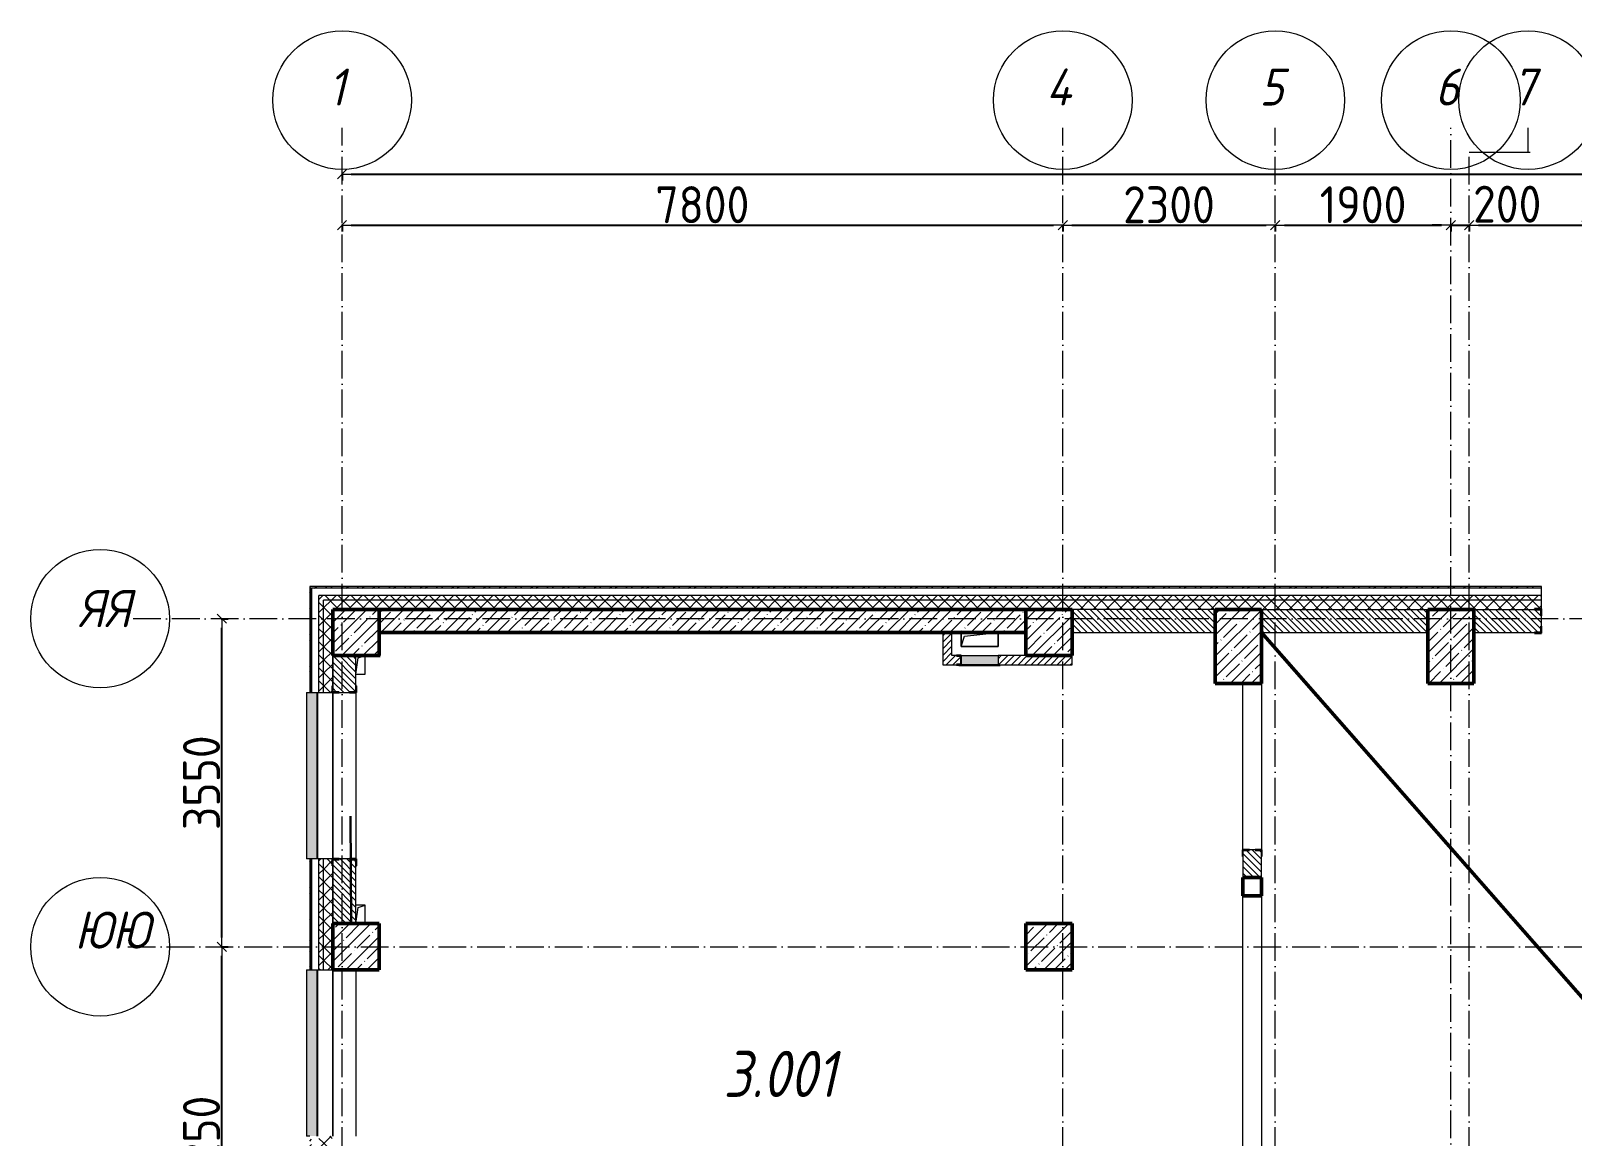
# Model space of a CAD drawing. Header units: millimetres. Extents: x -213536 to 1564669, y -45299 to 942238.
# Drawn here: x 544003 to 560685, y 366262 to 378224 of the extents above; entities that cross this region are included whole.
import ezdxf

# ---------------------------------------------------------------- set-up
doc = ezdxf.new("R2010")
doc.units = ezdxf.units.MM
doc.linetypes.add('50_200_ШТРИХ_1Т_ш5_п1_п1_', pattern=[700, 500, -100, 0, -100])
for name, color, linetype, lineweight in [('5) Швы', 2, 'Continuous', 30), ('A-____-____-DIMS', 7, 'Continuous', 9), ('A-DETL-____-OTLN-1', 7, 'Continuous', 50), ('A-FLOR-____-OTLN', 7, 'Continuous', 9), ('A-GENM-____-MCUT', 7, 'Continuous', 25), ('A-GENM-____-OTLN', 7, 'Continuous', 9), ('A-GENM-____-OTLN-1', 7, 'Continuous', 25), ('A-GLAZ-____-OTLN', 7, 'Continuous', 9), ('A-WALL-____-MCUT', 7, 'Continuous', 13), ('A-WALL-____-MCUT-1', 7, 'Continuous', 9), ('A-WALL-____-MCUT-2', 7, 'Continuous', 50), ('A-WALL-____-OTLN', 7, 'Continuous', 9), ('A-WALL-____-PATT-1', 7, 'Continuous', 9), ('A-WALL-FNSH-MCUT-1', 7, 'Continuous', 9), ('I-WALL-____-OTLN', 7, 'Continuous', 9), ('S-COLS-____-MCUT', 7, 'Continuous', 50), ('S-COLS-____-OTLN', 7, 'Continuous', 9), ('S-GRID-____-IDEN', 7, 'Continuous', 9), ('S-GRID-____-OTLN', 7, 'Continuous', 9), ('S-GRID-____-OTLN-1', 7, '50_200_ШТРИХ_1Т_ш5_п1_п1_', 9), ('Марки помещений', 7, 'Continuous', 9)]:
    doc.layers.add(name, color=color, linetype=linetype, lineweight=lineweight)
doc.layers.add('A-GLAZ-____-OTLN-1', color=7, linetype='Continuous', lineweight=9, true_color=0xc0c0c0)
doc.styles.add('ISOCPEUR_I_2', font='isocpeui.ttf', dxfattribs={"width": 0.85, "height": 2.3})
doc.styles.add('ISOCPEUR_I_9', font='isocpeui.ttf', dxfattribs={"width": 0.9, "height": 250})
doc.styles.add('СПДС', font='isocpeur.ttf', dxfattribs={"width": 0.9})
doc.dimstyles.new('Размера А3', dxfattribs={"dimtxt": 200, "dimasz": 100, "dimexe": 70, "dimexo": 100, "dimgap": 20, "dimtad": 1, "dimdec": 0, "dimrnd": 10, "dimzin": 0, "dimdsep": 46, "dimtxsty": 'СПДС', "dimblk": 'ARROWHEAD_6', "dimcen": 1, "dimclrd": 256, "dimclre": 256, "dimclrt": 256, "dimazin": 0, "dimtfac": 1, "dimtdec": 0, "dimtmove": 2, "dimatfit": 3, "dimfxl": 1, "dimtolj": 1, "dimtzin": 0, "dimarcsym": 0})
pattern_1 = [(45, (549721.47, 286281.11), (-114.04925, 114.04925), []), (45, (549835.52, 286281.11), (-114.04925, 114.04925), [201.612, -40.322, 3.353, -36.97])]
pattern_2 = [(45, (549721.47, 286281.11), (-85.53659, 85.53659), []), (45, (549778.5, 286281.11), (-85.53659, 85.53659), [])]
pattern_3 = [(45, (549721.475, 286281.11), (-35.35534, 35.35534), [])]
pattern_4 = [(45, (549721.47, 286281.11), (-70.71068, 70.71068), []), (135, (549721.47, 286281.11), (-70.71068, -70.71068), [])]
pattern_5 = [(135, (549721.475, 286281.11), (-35.35534, -35.35534), [])]

# ---------------------------------------------------------------- blocks, each defined once
blk = doc.blocks.new('BSC_Колонна _Прямоугольная - 500х800-25984396-АР1_План отверстий 3 этажа в осях 1-64_Ю-ЯЯ')
at = {"layer": 'S-COLS-____-OTLN'}
h = blk.add_hatch(dxfattribs=at)
h.set_pattern_fill('FP_13', color=256, style=0, pattern_type=2)
h.set_pattern_definition([(45, (-9650, -85281.04), (-114.04925, 114.04925), []), (45, (-9535.95, -85281.04), (-114.04925, 114.04925), [201.613, -40.323, 3.353, -36.97])])
h.paths.add_polyline_path([(-250, -400), (250, -400), (250, 400), (-250, 400)], flags=0)
at = {"layer": 'S-COLS-____-MCUT'}
for p, q in [((250, 400), (-250, 400)), ((-250, 400), (-250, -400)), ((250, -400), (250, 400)), ((-250, -400), (250, -400))]:
    blk.add_line(p, q, dxfattribs=at)
blk = doc.blocks.new('BSC_Колонна _Прямоугольная - 500х500-V28-АР1_План отверстий 3 этажа в осях 1-64_Ю-ЯЯ')
at = {"layer": 'S-COLS-____-OTLN'}
h = blk.add_hatch(dxfattribs=at)
h.set_pattern_fill('FP_35', color=256, style=0, pattern_type=2)
h.set_pattern_definition([(45, (2200, -85431.04), (-114.04925, 114.04925), []), (45, (2314.05, -85431.04), (-114.04925, 114.04925), [201.613, -40.323, 3.353, -36.97])])
h.paths.add_polyline_path([(-250, -250), (250, -250), (250, 250), (-250, 250), (-250, 46)], flags=0)
at = {"layer": 'S-COLS-____-MCUT'}
for p, q in [((250, 250), (-250, 250)), ((-250, 250), (-250, -250)), ((250, -250), (250, 250)), ((-250, -250), (250, -250))]:
    blk.add_line(p, q, dxfattribs=at)
blk = doc.blocks.new('BSC_Колонна _Прямоугольная - 500х500-V53-АР1_План отверстий 3 этажа в осях 1-64_Ю-ЯЯ')
at = {"layer": 'S-COLS-____-OTLN'}
h = blk.add_hatch(dxfattribs=at)
h.set_pattern_fill('FP_61', color=256, style=0, pattern_type=2)
h.set_pattern_definition([(45, (2200, -82031.04), (-114.04925, 114.04925), []), (45, (2314.05, -82031.04), (-114.04925, 114.04925), [201.613, -40.323, 3.353, -36.97])])
h.paths.add_polyline_path([(-250, -250), (250, -250), (250, 250), (-250, 250)], flags=0)
at = {"layer": 'S-COLS-____-MCUT'}
for p, q in [((250, 250), (-250, 250)), ((-250, 250), (-250, -250)), ((250, -250), (250, 250)), ((-250, -250), (250, -250))]:
    blk.add_line(p, q, dxfattribs=at)
blk = doc.blocks.new('BSC_Колонна _Прямоугольная - 500х500-V57-АР1_План отверстий 3 этажа в осях 1-64_Ю-ЯЯ')
at = {"layer": 'S-COLS-____-OTLN'}
h = blk.add_hatch(dxfattribs=at)
h.set_pattern_fill('FP_65', color=256, style=0, pattern_type=2)
h.set_pattern_definition([(45, (-5300, -82031.04), (-114.04925, 114.04925), []), (45, (-5185.95, -82031.04), (-114.04925, 114.04925), [201.613, -40.323, 3.353, -36.97])])
h.paths.add_polyline_path([(-250, -250), (250, -250), (250, 250), (-250, 250)], flags=0)
at = {"layer": 'S-COLS-____-MCUT'}
for p, q in [((250, 250), (-250, 250)), ((-250, 250), (-250, -250)), ((250, -250), (250, 250)), ((-250, -250), (250, -250))]:
    blk.add_line(p, q, dxfattribs=at)
blk = doc.blocks.new('BSC_Колонна _Прямоугольная - 500х800-V91-АР1_План отверстий 3 этажа в осях 1-64_Ю-ЯЯ')
at = {"layer": 'S-COLS-____-OTLN'}
h = blk.add_hatch(dxfattribs=at)
h.set_pattern_fill('FP_96', color=256, style=0, pattern_type=2)
h.set_pattern_definition([(45, (-7350, -85281.04), (-114.04925, 114.04925), []), (45, (-7235.95, -85281.04), (-114.04925, 114.04925), [201.613, -40.323, 3.353, -36.97])])
h.paths.add_polyline_path([(-250, -400), (250, -400), (250, 400), (-250, 400)], flags=0)
at = {"layer": 'S-COLS-____-MCUT'}
for p, q in [((250, 400), (-250, 400)), ((-250, 400), (-250, -400)), ((250, -400), (250, 400)), ((-250, -400), (250, -400))]:
    blk.add_line(p, q, dxfattribs=at)
blk = doc.blocks.new('Фахверк_СКБ_Уголок - 250_2700-27497298-АР1_План отверстий 3 этажа в осях 1-64_Ю-ЯЯ')
at = {"layer": 'A-GENM-____-MCUT'}
for p, q in [((200, 181), (125, 181)), ((125, 181), (125, 106)), ((131, 106), (131, 175)), ((131, 175), (200, 175)), ((200, 175), (200, 181)), ((125, 106), (131, 106)), ((131, -6), (125, -6)), ((125, -6), (125, -81)), ((125, -81), (200, -81)), ((131, -75), (131, -6)), ((200, -75), (131, -75)), ((200, -81), (200, -75))]:
    blk.add_line(p, q, dxfattribs=at)
blk = doc.blocks.new('Фахверк_СКБ_Уголок - 250_3380-27498580-АР1_План отверстий 3 этажа в осях 1-64_Ю-ЯЯ')
at = {"layer": 'A-GENM-____-MCUT'}
for p, q in [((200, 181), (125, 181)), ((125, 181), (125, 106)), ((131, 106), (131, 175)), ((131, 175), (200, 175)), ((200, 175), (200, 181)), ((125, 106), (131, 106)), ((131, -6), (125, -6)), ((125, -6), (125, -81)), ((125, -81), (200, -81)), ((131, -75), (131, -6)), ((200, -75), (131, -75)), ((200, -81), (200, -75))]:
    blk.add_line(p, q, dxfattribs=at)
blk = doc.blocks.new('AR_Отверстие Ниша - Лючок-32405342-АР1_План отверстий 3 этажа в осях 1-64_Ю-ЯЯ')
at = {"layer": 'A-GLAZ-____-OTLN'}
blk.add_hatch(color=256, dxfattribs=at).paths.add_polyline_path([(-200, 50), (-200, -50), (200, -50), (200, 50)], flags=0)
for p, q in [((-200, 50), (200, 50)), ((-200, -50), (-200, 50)), ((200, -50), (-200, -50))]:
    blk.add_line(p, q, dxfattribs=at)
blk = doc.blocks.new('Л_Общий_Лючок - Лючок-29759355-АР1_План отверстий 3 этажа в осях 1-64_Ю-ЯЯ')
at = {"layer": 'A-GLAZ-____-OTLN-1'}
blk.add_hatch(color=256, dxfattribs=at).paths.add_polyline_path([(-3, -6), (424, -6), (424, 0), (-24, 0), (-24, -6)], flags=0)
at = {"layer": 'A-GLAZ-____-OTLN'}
for p, q in [((-24, 0), (-24, -6)), ((424, 0), (424, -6)), ((-24, -6), (424, -6))]:
    blk.add_line(p, q, dxfattribs=at)
blk = doc.blocks.new('154_Фахверк_СКБ_Швеллер - Тип_100_3960-28331862-АР1_План отверстий 3 этажа в осях 1-64_Ю-ЯЯ')
at = {"layer": 'A-GENM-____-MCUT'}
for p, q in [((175, 50), (125, 50)), ((125, 50), (125, -50)), ((128, 47), (175, 47)), ((128, -47), (128, 47)), ((175, 47), (175, 50)), ((125, -50), (175, -50)), ((175, -47), (128, -47)), ((175, -50), (175, -47))]:
    blk.add_line(p, q, dxfattribs=at)
blk = doc.blocks.new('AR_Отверстие прямоугольное _в плите_ - AR_Отверстие прямоугольное _в плите_-30459225-АР1_План отверстий 3 этажа в осях 1-64_Ю-ЯЯ')
at = {"layer": 'A-GENM-____-OTLN'}
for p, q in [((-200, 75), (-200, -75)), ((-200, -75), (-163, 37)), ((-163, 37), (200, 75)), ((200, -75), (200, 75)), ((-200, -75), (200, -75))]:
    blk.add_line(p, q, dxfattribs=at)
blk = doc.blocks.new('AR_Отверстие прямоугольное _в плите_ - AR_Отверстие прямоугольное _в плите_-V177-АР1_План отверстий 3 этажа в осях 1-64_Ю-ЯЯ')
at = {"layer": 'A-GENM-____-OTLN'}
for p, q in [((-50, -100), (-25, 75)), ((-25, 75), (50, 100)), ((50, -100), (50, 100)), ((-50, -100), (50, -100))]:
    blk.add_line(p, q, dxfattribs=at)
blk = doc.blocks.new('AR_Отверстие прямоугольное _в плите_ - AR_Отверстие прямоугольное _в плите_-V179-АР1_План отверстий 3 этажа в осях 1-64_Ю-ЯЯ')
at = {"layer": 'A-GENM-____-OTLN'}
for p, q in [((50, 100), (-50, 100)), ((-50, -100), (-25, 75)), ((-25, 75), (50, 100)), ((50, -100), (50, 100))]:
    blk.add_line(p, q, dxfattribs=at)
blk = doc.blocks.new('Отлив_СКБ - Отлив витража_120_НВФ-31885689-АР1_План отверстий 3 этажа в осях 1-64_Ю-ЯЯ')
at = {"layer": 'A-GLAZ-____-OTLN-1'}
for points in [[(1800, 2), (1800, 120), (0, 120), (0, 2), (737, 2)], [(1800, 0), (1800, 2), (0, 2), (0, 0), (737, 0)]]:
    blk.add_hatch(color=256, dxfattribs=at).paths.add_polyline_path(points, flags=0)
at = {"layer": 'A-GLAZ-____-OTLN'}
for p, q in [((0, 83), (0, 120)), ((1800, 120), (0, 120)), ((0, 2), (1800, 2)), ((1800, 120), (1800, 83)), ((1800, 0), (0, 0))]:
    blk.add_line(p, q, dxfattribs=at)
blk = doc.blocks.new('BSC_Колонна _Прямоугольная1 - 200х200 _металл_-35216022-АР1_План отверстий 3 этажа в осях 1-64_Ю-ЯЯ')
at = {"layer": 'S-COLS-____-MCUT'}
for p, q in [((100, 100), (-100, 100)), ((-100, 100), (-100, -100)), ((100, -100), (100, 100)), ((-100, -100), (100, -100))]:
    blk.add_line(p, q, dxfattribs=at)
blk = doc.blocks.new('Фахверк_СКБ_Уголок - 200_3960-28268576-АР1_План отверстий 3 этажа в осях 1-64_Ю-ЯЯ')
at = {"layer": 'A-GENM-____-MCUT'}
for p, q in [((200, 156), (125, 156)), ((125, 156), (125, 81)), ((125, 81), (131, 81)), ((131, 19), (125, 19)), ((125, 19), (125, -56)), ((131, 81), (131, 150)), ((131, 150), (200, 150)), ((131, -50), (131, 19)), ((200, 150), (200, 156)), ((125, -56), (200, -56)), ((200, -50), (131, -50)), ((200, -56), (200, -50))]:
    blk.add_line(p, q, dxfattribs=at)
blk = doc.blocks.new('Ось сетки - Круг_Ø6_00__ISO-2_5_0_9K_-25732049-АР1_План отверстий 3 этажа в осях 1-64_Ю-ЯЯ')
at = {"layer": 'S-GRID-____-IDEN'}
blk.add_circle((0, 0), 3, dxfattribs=at)
blk = doc.blocks.new('ARROWHEAD_6')
at = {"color": 0, "linetype": 'Continuous'}
for p, q in [((0, 0), (-1, 0)), ((-0.5, -0.5), (0.5, 0.5))]:
    blk.add_line(p, q, dxfattribs=at)
blk = doc.blocks.new('*D5336')
at = {"layer": 'A-____-____-DIMS', "lineweight": -2, "transparency": 16777216}
for p, q in [((547371, 376128), (547371, 376052)), ((547471, 376122), (555071, 376122)), ((555171, 376128), (555171, 376052))]:
    blk.add_line(p, q, dxfattribs=at)
at = {"layer": 'Defpoints', "color": 0, "lineweight": 50, "transparency": 16777216}
for p in [(547371, 376228), (555171, 376228), (555171, 376122)]:
    blk.add_point(p, dxfattribs=at)
at = {"layer": 'A-____-____-DIMS', "lineweight": -2, "transparency": 16777216, "xscale": 100, "yscale": 100, "zscale": 100, "rotation": 180}
blk.add_blockref('ARROWHEAD_6', (547371, 376122), dxfattribs=at)
at = {"layer": 'A-____-____-DIMS', "lineweight": -2, "transparency": 16777216, "xscale": 100, "yscale": 100, "zscale": 100}
blk.add_blockref('ARROWHEAD_6', (555171, 376122), dxfattribs=at)
at = {"layer": 'A-____-____-DIMS', "transparency": 16777216, "insert": (551271, 376342), "char_height": 400, "attachment_point": 5, "style": 'СПДС'}
blk.add_mtext('\\A1;7800', dxfattribs=at)
blk = doc.blocks.new('*D5337')
at = {"layer": 'A-____-____-DIMS', "lineweight": -2, "transparency": 16777216}
for p, q in [((555171, 376128), (555171, 376052)), ((555271, 376122), (557371, 376122)), ((557471, 376128), (557471, 376052))]:
    blk.add_line(p, q, dxfattribs=at)
at = {"layer": 'Defpoints', "color": 0, "lineweight": 50, "transparency": 16777216}
for p in [(555171, 376228), (557471, 376228), (557471, 376122)]:
    blk.add_point(p, dxfattribs=at)
at = {"layer": 'A-____-____-DIMS', "lineweight": -2, "transparency": 16777216, "xscale": 100, "yscale": 100, "zscale": 100, "rotation": 180}
blk.add_blockref('ARROWHEAD_6', (555171, 376122), dxfattribs=at)
at = {"layer": 'A-____-____-DIMS', "lineweight": -2, "transparency": 16777216, "xscale": 100, "yscale": 100, "zscale": 100}
blk.add_blockref('ARROWHEAD_6', (557471, 376122), dxfattribs=at)
at = {"layer": 'A-____-____-DIMS', "transparency": 16777216, "insert": (556321, 376342), "char_height": 400, "attachment_point": 5, "style": 'СПДС'}
blk.add_mtext('\\A1;2300', dxfattribs=at)
blk = doc.blocks.new('*D5338')
at = {"layer": 'A-____-____-DIMS', "lineweight": -2, "transparency": 16777216}
for p, q in [((557471, 376128), (557471, 376052)), ((557571, 376122), (559271, 376122)), ((559371, 376128), (559371, 376052))]:
    blk.add_line(p, q, dxfattribs=at)
at = {"layer": 'Defpoints', "color": 0, "lineweight": 50, "transparency": 16777216}
for p in [(557471, 376228), (559371, 376228), (559371, 376122)]:
    blk.add_point(p, dxfattribs=at)
at = {"layer": 'A-____-____-DIMS', "lineweight": -2, "transparency": 16777216, "xscale": 100, "yscale": 100, "zscale": 100, "rotation": 180}
blk.add_blockref('ARROWHEAD_6', (557471, 376122), dxfattribs=at)
at = {"layer": 'A-____-____-DIMS', "lineweight": -2, "transparency": 16777216, "xscale": 100, "yscale": 100, "zscale": 100}
blk.add_blockref('ARROWHEAD_6', (559371, 376122), dxfattribs=at)
at = {"layer": 'A-____-____-DIMS', "transparency": 16777216, "insert": (558421, 376342), "char_height": 400, "attachment_point": 5, "style": 'СПДС'}
blk.add_mtext('\\A1;1900', dxfattribs=at)
blk = doc.blocks.new('*D5339')
at = {"layer": 'A-____-____-DIMS', "lineweight": -2, "transparency": 16777216}
for p, q in [((559271, 376122), (559171, 376122)), ((559371, 376128), (559371, 376052)), ((559371, 376122), (559571, 376122)), ((559571, 376128), (559571, 376052)), ((559671, 376122), (559771, 376122))]:
    blk.add_line(p, q, dxfattribs=at)
at = {"layer": 'Defpoints', "color": 0, "lineweight": 50, "transparency": 16777216}
for p in [(559371, 376228), (559571, 376228), (559571, 376122)]:
    blk.add_point(p, dxfattribs=at)
at = {"layer": 'A-____-____-DIMS', "lineweight": -2, "transparency": 16777216, "xscale": 100, "yscale": 100, "zscale": 100}
blk.add_blockref('ARROWHEAD_6', (559371, 376122), dxfattribs=at)
at = {"layer": 'A-____-____-DIMS', "lineweight": -2, "transparency": 16777216, "xscale": 100, "yscale": 100, "zscale": 100, "rotation": 180}
blk.add_blockref('ARROWHEAD_6', (559571, 376122), dxfattribs=at)
at = {"layer": 'A-____-____-DIMS', "transparency": 16777216, "insert": (559612, 376548), "char_height": 400, "attachment_point": 1, "line_spacing_factor": 1.149209, "style": 'СПДС'}
blk.add_mtext('\\A1;200', dxfattribs=at)
blk = doc.blocks.new('*D5340')
at = {"layer": 'A-____-____-DIMS', "lineweight": -2, "transparency": 16777216}
for p, q in [((559571, 376128), (559571, 376052)), ((559671, 376122), (562871, 376122)), ((562971, 376128), (562971, 376052))]:
    blk.add_line(p, q, dxfattribs=at)
at = {"layer": 'Defpoints', "color": 0, "lineweight": 50, "transparency": 16777216}
for p in [(559571, 376228), (562971, 376228), (562971, 376122)]:
    blk.add_point(p, dxfattribs=at)
at = {"layer": 'A-____-____-DIMS', "lineweight": -2, "transparency": 16777216, "xscale": 100, "yscale": 100, "zscale": 100, "rotation": 180}
blk.add_blockref('ARROWHEAD_6', (559571, 376122), dxfattribs=at)
at = {"layer": 'A-____-____-DIMS', "lineweight": -2, "transparency": 16777216, "xscale": 100, "yscale": 100, "zscale": 100}
blk.add_blockref('ARROWHEAD_6', (562971, 376122), dxfattribs=at)
at = {"layer": 'A-____-____-DIMS', "transparency": 16777216, "insert": (561271, 376342), "char_height": 400, "attachment_point": 5, "style": 'СПДС'}
blk.add_mtext('\\A1;3400', dxfattribs=at)
blk = doc.blocks.new('*D5375')
at = {"layer": 'A-____-____-DIMS', "lineweight": -2, "transparency": 16777216}
for p, q in [((547371, 376680), (547371, 376604)), ((650871, 376680), (650871, 376604)), ((547471, 376674), (598340, 376674)), ((650771, 376674), (599748, 376674))]:
    blk.add_line(p, q, dxfattribs=at)
at = {"layer": 'Defpoints', "color": 0, "lineweight": 50, "transparency": 16777216}
for p in [(547371, 376780), (650871, 376780), (650871, 376674)]:
    blk.add_point(p, dxfattribs=at)
at = {"layer": 'A-____-____-DIMS', "lineweight": -2, "transparency": 16777216, "xscale": 100, "yscale": 100, "zscale": 100, "rotation": 180}
blk.add_blockref('ARROWHEAD_6', (547371, 376674), dxfattribs=at)
at = {"layer": 'A-____-____-DIMS', "lineweight": -2, "transparency": 16777216, "xscale": 100, "yscale": 100, "zscale": 100}
blk.add_blockref('ARROWHEAD_6', (650871, 376674), dxfattribs=at)
at = {"layer": 'A-____-____-DIMS', "transparency": 16777216, "insert": (598360, 377100), "char_height": 400, "attachment_point": 1, "line_spacing_factor": 1.149209, "style": 'СПДС'}
blk.add_mtext('\\A1;103500', dxfattribs=at)
blk = doc.blocks.new('*D5445')
at = {"layer": 'A-____-____-DIMS', "lineweight": -2, "transparency": 16777216}
for p, q in [((546064, 368312), (546140, 368312)), ((546070, 364162), (546070, 368212)), ((546064, 364062), (546140, 364062))]:
    blk.add_line(p, q, dxfattribs=at)
at = {"layer": 'Defpoints', "color": 0, "lineweight": 50, "transparency": 16777216}
for p in [(545964, 368312), (546070, 368312), (545964, 364062)]:
    blk.add_point(p, dxfattribs=at)
at = {"layer": 'A-____-____-DIMS', "lineweight": -2, "transparency": 16777216, "xscale": 100, "yscale": 100, "zscale": 100}
for p, rotation in [((546070, 368312), 90), ((546070, 364062), 270)]:
    blk.add_blockref('ARROWHEAD_6', p, dxfattribs=dict(at, rotation=rotation))
at = {"layer": 'A-____-____-DIMS', "transparency": 16777216, "insert": (545850, 366187), "char_height": 400, "attachment_point": 5, "rotation": 90, "style": 'СПДС'}
blk.add_mtext('\\A1;4250', dxfattribs=at)
blk = doc.blocks.new('*D5446')
at = {"layer": 'A-____-____-DIMS', "lineweight": -2, "transparency": 16777216}
for p, q in [((546064, 371862), (546140, 371862)), ((546070, 368412), (546070, 371762)), ((546064, 368312), (546140, 368312))]:
    blk.add_line(p, q, dxfattribs=at)
at = {"layer": 'Defpoints', "color": 0, "lineweight": 50, "transparency": 16777216}
for p in [(545964, 371862), (546070, 371862), (545964, 368312)]:
    blk.add_point(p, dxfattribs=at)
at = {"layer": 'A-____-____-DIMS', "lineweight": -2, "transparency": 16777216, "xscale": 100, "yscale": 100, "zscale": 100}
for p, rotation in [((546070, 371862), 90), ((546070, 368312), 270)]:
    blk.add_blockref('ARROWHEAD_6', p, dxfattribs=dict(at, rotation=rotation))
at = {"layer": 'A-____-____-DIMS', "transparency": 16777216, "insert": (545850, 370087), "char_height": 400, "attachment_point": 5, "rotation": 90, "style": 'СПДС'}
blk.add_mtext('\\A1;3550', dxfattribs=at)

msp = doc.modelspace()

# ---------------------------------------------------------------- hatches: boundary and pattern name
at = {"layer": 'A-WALL-____-PATT-1'}
h = msp.add_hatch(dxfattribs=at)
h.set_pattern_fill('FP_6', color=256, style=0, pattern_type=2)
h.set_pattern_definition(pattern_2)
h.paths.add_polyline_path([(547021.5, 359142.2), (547041.5, 359142.2), (547041.5, 360262.2), (547021.5, 360262.2), (547021.5, 359649.4)], flags=0)
h.paths.add_polyline_path([(547041.5, 362062.2), (547041.5, 363262.2), (547021.5, 363262.2), (547021.5, 362062.2)], flags=0)
h.paths.add_polyline_path([(547041.5, 365062.2), (547041.5, 366262.2), (547021.5, 366262.2), (547021.5, 365062.2)], flags=0)
h.paths.add_polyline_path([(547021.5, 368062.2), (547041.5, 368062.2), (547041.5, 369262.2), (547021.5, 369262.2)], flags=0)
h.paths.add_polyline_path([(547021.5, 371062.2), (547041.5, 371062.2), (547041.5, 372212.2), (547021.5, 372212.2)], flags=0)
h = msp.add_hatch(dxfattribs=at)
h.set_pattern_fill('FP_6', color=256, style=0, pattern_type=2)
h.set_pattern_definition(pattern_2)
h.paths.add_polyline_path([(573590.5, 372192.2), (573590.5, 372212.2), (573571.5, 372212.2), (573571.5, 372192.2)], flags=0)
h.paths.add_polyline_path([(573421.5, 372192.2), (573421.5, 372212.2), (569851.5, 372212.2), (569851.5, 372192.2), (570917, 372192.2)], flags=0)
h.paths.add_polyline_path([(560351.5, 372192.2), (560351.5, 372212.2), (547041.5, 372212.2), (547041.5, 372192.2), (556777.3, 372192.2)], flags=0)
h = msp.add_hatch(dxfattribs=at)
h.set_pattern_fill('FP_4', color=256, style=0, pattern_type=2)
h.set_pattern_definition(pattern_4)
h.paths.add_polyline_path([(547171.5, 359312.2), (547171.5, 360262.2), (547121.5, 360262.2), (547121.5, 359312.2)], flags=0)
h.paths.add_polyline_path([(547171.5, 362062.2), (547171.5, 363262.2), (547121.5, 363262.2), (547121.5, 362062.2)], flags=0)
h.paths.add_polyline_path([(547121.5, 365062.2), (547171.5, 365062.2), (547171.5, 366262.2), (547121.5, 366262.2), (547121.5, 366107.4)], flags=0)
h.paths.add_polyline_path([(547171.5, 368062.2), (547171.5, 369262.2), (547121.5, 369262.2), (547121.5, 368062.2)], flags=0)
h.paths.add_polyline_path([(547121.5, 371062.2), (547171.5, 371062.2), (547171.5, 372112.2), (547121.5, 372112.2), (547121.5, 371758.1)], flags=0)
h = msp.add_hatch(dxfattribs=at)
h.set_pattern_fill('FP_4', color=256, style=0, pattern_type=2)
h.set_pattern_definition(pattern_4)
h.paths.add_polyline_path([(570917, 372062.2), (573571.5, 372062.2), (573571.5, 372112.2), (569851.5, 372112.2), (569851.5, 372062.2)], flags=0)
h.paths.add_polyline_path([(560351.5, 372062.2), (560351.5, 372112.2), (547171.5, 372112.2), (547171.5, 372062.2), (556777.3, 372062.2)], flags=0)
h = msp.add_hatch(dxfattribs=at)
h.set_pattern_fill('FP_4', color=256, style=0, pattern_type=2)
h.set_pattern_definition(pattern_4)
h.paths.add_polyline_path([(547271.5, 359312.2), (547271.5, 360187.2), (547265.5, 360187.2), (547265.5, 360262.2), (547171.5, 360262.2), (547171.5, 359312.2)], flags=0)
h.paths.add_polyline_path([(547265.5, 362062.2), (547265.5, 362137.2), (547271.5, 362137.2), (547271.5, 363187.2), (547265.5, 363187.2), (547265.5, 363262.2), (547171.5, 363262.2), (547171.5, 362062.2)], flags=0)
h.paths.add_polyline_path([(547265.5, 365062.2), (547265.5, 365137.2), (547271.5, 365137.2), (547271.5, 366187.2), (547265.5, 366187.2), (547265.5, 366262.2), (547171.5, 366262.2), (547171.5, 365062.2)], flags=0)
h.paths.add_polyline_path([(547171.5, 368062.2), (547271.5, 368062.2), (547271.5, 369187.2), (547265.5, 369187.2), (547265.5, 369262.2), (547171.5, 369262.2), (547171.5, 368562.2)], flags=0)
h.paths.add_polyline_path([(547265.5, 371062.2), (547265.5, 371137.2), (547271.5, 371137.2), (547271.5, 372062.2), (547171.5, 372062.2), (547171.5, 371062.2)], flags=0)
h = msp.add_hatch(dxfattribs=at)
h.set_pattern_fill('FP_4', color=256, style=0, pattern_type=2)
h.set_pattern_definition(pattern_4)
h.paths.add_polyline_path([(573571.5, 371962.2), (573571.5, 372062.2), (569851.5, 372062.2), (569851.5, 371968.2), (569926.5, 371968.2), (569926.5, 371962.2), (570917, 371962.2)], flags=0)
h.paths.add_polyline_path([(560276.5, 371962.2), (560276.5, 371968.2), (560351.5, 371968.2), (560351.5, 372062.2), (547271.5, 372062.2), (547271.5, 371962.2), (559621.5, 371962.2)], flags=0)
h = msp.add_hatch(dxfattribs=at)
h.set_pattern_fill('FP_12', color=256, style=0, pattern_type=2)
h.set_pattern_definition(pattern_1)
h.paths.add_polyline_path([(554771.5, 371712.2), (554771.5, 371962.2), (547771.5, 371962.2), (547771.5, 371712.2), (549707.4, 371712.2)], flags=0)
h = msp.add_hatch(dxfattribs=at)
h.set_pattern_fill('FP_9', color=256, style=0, pattern_type=2)
h.set_pattern_definition(pattern_5)
h.paths.add_polyline_path([(555271.5, 371712.2), (556821.5, 371712.2), (556821.5, 371962.2), (555271.5, 371962.2)], flags=0)
h = msp.add_hatch(dxfattribs=at)
h.set_pattern_fill('FP_9', color=256, style=0, pattern_type=2)
h.set_pattern_definition(pattern_5)
h.paths.add_polyline_path([(559121.5, 371712.2), (559121.5, 371962.2), (557321.5, 371962.2), (557321.5, 371712.2)], flags=0)
h = msp.add_hatch(dxfattribs=at)
h.set_pattern_fill('FP_9', color=256, style=0, pattern_type=2)
h.set_pattern_definition(pattern_5)
h.paths.add_polyline_path([(560345.5, 371712.2), (560345.5, 371781.2), (560351.5, 371781.2), (560351.5, 371893.2), (560345.5, 371893.2), (560345.5, 371962.2), (559621.5, 371962.2), (559621.5, 371712.2), (560276.5, 371712.2)], flags=0)
h = msp.add_hatch(dxfattribs=at)
h.set_pattern_fill('FP_8', color=256, style=0, pattern_type=2)
h.set_pattern_definition(pattern_3)
h.paths.add_polyline_path([(553971.5, 371362.2), (553971.5, 371712.2), (553871.5, 371712.2), (553871.5, 371362.2)], flags=0)
h = msp.add_hatch(dxfattribs=at)
h.set_pattern_fill('FP_9', color=256, style=0, pattern_type=2)
h.set_pattern_definition(pattern_5)
h.paths.add_polyline_path([(547271.5, 368562.2), (547521.5, 368562.2), (547521.5, 369256.2), (547452.5, 369256.2), (547452.5, 369262.2), (547340.5, 369262.2), (547340.5, 369256.2), (547271.5, 369256.2), (547271.5, 369006.2)], flags=0)
h.paths.add_polyline_path([(547452.5, 371062.2), (547452.5, 371068.2), (547521.5, 371068.2), (547521.5, 371462.2), (547271.5, 371462.2), (547271.5, 371068.2), (547340.5, 371068.2), (547340.5, 371062.2)], flags=0)
h = msp.add_hatch(dxfattribs=at)
h.set_pattern_fill('FP_8', color=256, style=0, pattern_type=2)
h.set_pattern_definition(pattern_3)
h.paths.add_polyline_path([(554021.5, 371362.2), (554021.5, 371365.2), (554068.5, 371365.2), (554068.5, 371459.2), (554021.5, 371459.2), (554021.5, 371462.2), (553971.5, 371462.2), (553971.5, 371362.2)], flags=0)
h.paths.add_polyline_path([(555271.5, 371362.2), (555271.5, 371462.2), (554471.5, 371462.2), (554471.5, 371362.2)], flags=0)
h = msp.add_hatch(dxfattribs=at)
h.set_pattern_fill('FP_9', color=256, style=0, pattern_type=2)
h.set_pattern_definition(pattern_5)
h.paths.add_polyline_path([(557321.5, 369062.2), (557321.5, 369356.2), (557252.5, 369356.2), (557252.5, 369362.2), (557190.5, 369362.2), (557190.5, 369356.2), (557121.5, 369356.2), (557121.5, 369062.2)], flags=0)
at = {"layer": 'S-COLS-____-OTLN'}
h = msp.add_hatch(dxfattribs=at)
h.set_pattern_fill('FP_12', color=256, style=0, pattern_type=2)
h.set_pattern_definition(pattern_1)
h.paths.add_polyline_path([(555271.5, 371462.2), (555271.5, 371962.2), (554771.5, 371962.2), (554771.5, 371462.2)], flags=0)

# ---------------------------------------------------------------- linework, layer by layer
at = {"color": 2, "lineweight": 30}
for points in [[(555271.5, 371462.2), (555271.5, 371712.2)], [(556821.5, 371712.2), (556821.5, 371162.2), (557321.5, 371162.2)]]:
    msp.add_lwpolyline(points, dxfattribs=at)
at = {"layer": '5) Швы'}
msp.add_lwpolyline([(547771.5, 371445.4), (547771.5, 371712.2), (553871.5, 371712.2)], dxfattribs=at)
at = {"layer": '5) Швы', "lineweight": 30}
msp.add_lwpolyline([(547469.4, 368562.2), (547463.4, 369724.7)], dxfattribs=at)
at = {"layer": 'A-DETL-____-OTLN-1'}
msp.add_line((557321.5, 371712.2), (566893.7, 360812.2), dxfattribs=at)
at = {"layer": 'A-FLOR-____-OTLN'}
for p, q in [((554071.5, 371562.2), (554071.5, 371712.2)), ((554471.5, 371712.2), (554471.5, 371562.2)), ((554471.5, 371562.2), (554071.5, 371562.2))]:
    msp.add_line(p, q, dxfattribs=at)
at = {"layer": 'A-WALL-____-MCUT'}
for p, q in [((560351.5, 372192.2), (547041.5, 372192.2)), ((547041.5, 372192.2), (547041.5, 371062.2)), ((547041.5, 371062.2), (547041.5, 372192.2)), ((560351.5, 371968.2), (560351.5, 372192.2)), ((556821.5, 371962.2), (554771.5, 371962.2)), ((555271.5, 371962.2), (555271.5, 371712.2)), ((557321.5, 371962.2), (559121.5, 371962.2)), ((559621.5, 371962.2), (560276.5, 371962.2)), ((560351.5, 371781.2), (560351.5, 371893.2)), ((555271.5, 371712.2), (556821.5, 371712.2)), ((557321.5, 371712.2), (559121.5, 371712.2)), ((559621.5, 371712.2), (560276.5, 371712.2)), ((547521.5, 371137.2), (547521.5, 371462.2)), ((547041.5, 371062.2), (547265.5, 371062.2)), ((547340.5, 371062.2), (547452.5, 371062.2)), ((557252.5, 369362.2), (557190.5, 369362.2)), ((547265.5, 369262.2), (547041.5, 369262.2)), ((547041.5, 369262.2), (547041.5, 368062.2)), ((547041.5, 368062.2), (547041.5, 369262.2)), ((547452.5, 369262.2), (547340.5, 369262.2)), ((547521.5, 368562.2), (547521.5, 369187.2)), ((557121.5, 369287.2), (557121.5, 369062.2)), ((557321.5, 369062.2), (557321.5, 369287.2)), ((547041.5, 368062.2), (547271.5, 368062.2))]:
    msp.add_line(p, q, dxfattribs=at)
at = {"layer": 'A-WALL-____-MCUT-1'}
for p, q in [((560351.5, 372112.2), (547121.5, 372112.2)), ((547121.5, 371062.2), (547121.5, 372112.2)), ((560351.5, 372062.2), (547171.5, 372062.2)), ((547171.5, 371062.2), (547171.5, 372062.2)), ((547271.5, 371462.2), (547271.5, 371137.2)), ((547271.5, 371137.2), (547271.5, 371462.2)), ((547121.5, 368062.2), (547121.5, 369262.2)), ((547171.5, 368062.2), (547171.5, 369262.2)), ((547271.5, 369187.2), (547271.5, 368562.2)), ((547271.5, 368562.2), (547271.5, 369187.2))]:
    msp.add_line(p, q, dxfattribs=at)
at = {"layer": 'A-WALL-____-MCUT-2'}
for p, q in [((554771.5, 371962.2), (547771.5, 371962.2)), ((554771.5, 371712.2), (554771.5, 371962.2)), ((547771.5, 371712.2), (554771.5, 371712.2))]:
    msp.add_line(p, q, dxfattribs=at)
at = {"layer": 'A-WALL-____-OTLN'}
for p, q in [((547271.5, 369262.2), (547271.5, 371062.2)), ((547271.5, 371062.2), (547271.5, 369262.2)), ((547521.5, 371062.2), (547521.5, 369262.2)), ((547271.5, 366262.2), (547271.5, 368062.2)), ((547271.5, 368062.2), (547271.5, 366262.2)), ((547521.5, 368062.2), (547521.5, 366262.2))]:
    msp.add_line(p, q, dxfattribs=at)
at = {"layer": 'A-WALL-FNSH-MCUT-1'}
for p, q in [((560351.5, 372212.2), (547021.5, 372212.2)), ((547021.5, 372212.2), (547021.5, 371062.2)), ((560351.5, 372192.2), (560351.5, 372212.2)), ((553871.5, 371712.2), (553871.5, 371362.2)), ((553971.5, 371462.2), (553971.5, 371712.2)), ((553871.5, 371362.2), (554021.5, 371362.2)), ((554021.5, 371462.2), (553971.5, 371462.2)), ((555271.5, 371462.2), (554471.5, 371462.2)), ((554471.5, 371362.2), (555271.5, 371362.2)), ((555271.5, 371362.2), (555271.5, 371462.2)), ((547021.5, 371062.2), (547041.5, 371062.2)), ((547021.5, 369262.2), (547021.5, 368062.2)), ((547041.5, 369262.2), (547021.5, 369262.2)), ((547021.5, 368062.2), (547041.5, 368062.2))]:
    msp.add_line(p, q, dxfattribs=at)
at = {"layer": 'I-WALL-____-OTLN'}
for p, q in [((557121.5, 369362.2), (557121.5, 371162.2)), ((557321.5, 371162.2), (557321.5, 369362.2)), ((557121.5, 363412.2), (557121.5, 368862.2)), ((557321.5, 368862.2), (557321.5, 363412.2))]:
    msp.add_line(p, q, dxfattribs=at)
at = {"layer": 'S-COLS-____-MCUT'}
for p, q in [((555271.5, 371962.2), (554771.5, 371962.2)), ((554771.5, 371962.2), (554771.5, 371462.2)), ((555271.5, 371462.2), (555271.5, 371962.2)), ((554771.5, 371462.2), (555271.5, 371462.2))]:
    msp.add_line(p, q, dxfattribs=at)
at = {"layer": 'S-GRID-____-OTLN'}
msp.add_line((559571.5, 376909.4), (560231.2, 376909.4), dxfattribs=at)
at = {"layer": 'S-GRID-____-OTLN-1', "color": 251, "ltscale": 0.6, "true_color": 0x636466}
for p, q in [((547371.5, 339172.7), (547371.5, 377174)), ((555171.5, 339172.7), (555171.5, 377174)), ((557471.5, 339172.7), (557471.5, 377174)), ((559371.5, 339352.8), (559371.5, 377174)), ((560206.5, 376909.7), (560206.5, 377174)), ((559571.5, 339172.7), (559571.5, 376909.7)), ((559571.5, 376909.7), (560206.5, 376909.7)), ((653795.9, 371862.2), (545052.7, 371862.2)), ((545052.7, 368312.2), (653795.9, 368312.2))]:
    msp.add_line(p, q, dxfattribs=at)

# ---------------------------------------------------------------- block references
at = {"layer": 'A-GENM-____-OTLN'}
for name, p in [('AR_Отверстие прямоугольное _в плите_ - AR_Отверстие прямоугольное _в плите_-30459225-АР1_План отверстий 3 этажа в осях 1-64_Ю-ЯЯ', (554271.5, 371637.2)), ('AR_Отверстие прямоугольное _в плите_ - AR_Отверстие прямоугольное _в плите_-V177-АР1_План отверстий 3 этажа в осях 1-64_Ю-ЯЯ', (547571.5, 371362.2)), ('AR_Отверстие прямоугольное _в плите_ - AR_Отверстие прямоугольное _в плите_-V179-АР1_План отверстий 3 этажа в осях 1-64_Ю-ЯЯ', (547571.5, 368662.2))]:
    msp.add_blockref(name, p, dxfattribs=at)
at = {"layer": 'A-GENM-____-OTLN-1'}
for name, p, rotation in [('Фахверк_СКБ_Уголок - 250_3380-27498580-АР1_План отверстий 3 этажа в осях 1-64_Ю-ЯЯ', (560476.5, 371887.2), 180), ('154_Фахверк_СКБ_Швеллер - Тип_100_3960-28331862-АР1_План отверстий 3 этажа в осях 1-64_Ю-ЯЯ', (554196.5, 371412.2), 180), ('Фахверк_СКБ_Уголок - 250_2700-27497298-АР1_План отверстий 3 этажа в осях 1-64_Ю-ЯЯ', (547446.5, 370937.2), 89.99999999999991), ('Фахверк_СКБ_Уголок - 200_3960-28268576-АР1_План отверстий 3 этажа в осях 1-64_Ю-ЯЯ', (557171.5, 369487.2), 269.9999999999999), ('Фахверк_СКБ_Уголок - 250_2700-27497298-АР1_План отверстий 3 этажа в осях 1-64_Ю-ЯЯ', (547346.5, 369387.2), 269.9999999999999)]:
    msp.add_blockref(name, p, dxfattribs=dict(at, rotation=rotation))
at = {"layer": 'A-GLAZ-____-OTLN'}
msp.add_blockref('Л_Общий_Лючок - Лючок-29759355-АР1_План отверстий 3 этажа в осях 1-64_Ю-ЯЯ', (554071.5, 371362.2), dxfattribs=at)
for name, p, rotation in [('AR_Отверстие Ниша - Лючок-32405342-АР1_План отверстий 3 этажа в осях 1-64_Ю-ЯЯ', (554271.5, 371412.2), 180), ('Отлив_СКБ - Отлив витража_120_НВФ-31885689-АР1_План отверстий 3 этажа в осях 1-64_Ю-ЯЯ', (547104.5, 369262.2), 90), ('Отлив_СКБ - Отлив витража_120_НВФ-31885689-АР1_План отверстий 3 этажа в осях 1-64_Ю-ЯЯ', (547104.5, 366262.2), 90)]:
    msp.add_blockref(name, p, dxfattribs=dict(at, rotation=rotation))
at = {"layer": 'S-COLS-____-OTLN'}
for name, p in [('BSC_Колонна _Прямоугольная - 500х500-V28-АР1_План отверстий 3 этажа в осях 1-64_Ю-ЯЯ', (547521.5, 371712.2)), ('BSC_Колонна _Прямоугольная - 500х800-V91-АР1_План отверстий 3 этажа в осях 1-64_Ю-ЯЯ', (557071.5, 371562.2)), ('BSC_Колонна _Прямоугольная - 500х800-25984396-АР1_План отверстий 3 этажа в осях 1-64_Ю-ЯЯ', (559371.5, 371562.2)), ('BSC_Колонна _Прямоугольная - 500х500-V53-АР1_План отверстий 3 этажа в осях 1-64_Ю-ЯЯ', (547521.5, 368312.2)), ('BSC_Колонна _Прямоугольная - 500х500-V57-АР1_План отверстий 3 этажа в осях 1-64_Ю-ЯЯ', (555021.5, 368312.2))]:
    msp.add_blockref(name, p, dxfattribs=at)
at = {"layer": 'S-COLS-____-OTLN', "rotation": 270.0000000000001}
msp.add_blockref('BSC_Колонна _Прямоугольная1 - 200х200 _металл_-35216022-АР1_План отверстий 3 этажа в осях 1-64_Ю-ЯЯ', (557221.5, 368962.2), dxfattribs=at)
at = {"layer": 'S-GRID-____-IDEN', "xscale": 250, "yscale": 250, "zscale": 99.99999999999993}
for p in [(547371.5, 377474), (555171.5, 377474), (557471.5, 377474), (559371.5, 377474), (560206.5, 377474)]:
    msp.add_blockref('Ось сетки - Круг_Ø6_00__ISO-2_5_0_9K_-25732049-АР1_План отверстий 3 этажа в осях 1-64_Ю-ЯЯ', p, dxfattribs=at)
for p, rotation in [((544752.7, 371862.2), 89.9999999999998), ((544752.7, 368312.2), 269.9999999999995)]:
    msp.add_blockref('Ось сетки - Круг_Ø6_00__ISO-2_5_0_9K_-25732049-АР1_План отверстий 3 этажа в осях 1-64_Ю-ЯЯ', p, dxfattribs=dict(at, rotation=rotation))

# ---------------------------------------------------------------- texts
at = {"layer": 'S-GRID-____-IDEN', "char_height": 400, "attachment_point": 1, "style": 'ISOCPEUR_I_9'}
for s, insert, width in [('\\fISOCPEUR|b0|i1|c204|p34|;\\W.9;1', (547223.8, 377815.8), 144.304), ('\\fISOCPEUR|b0|i1|c204|p34|;\\W.9;4', (554990.9, 377815.8), 223.671), ('\\fISOCPEUR|b0|i1|c204|p34|;\\W.9;5', (557299.9, 377815.8), 202.025), ('\\fISOCPEUR|b0|i1|c204|p34|;\\W.9;6', (559199.9, 377815.8), 202.025), ('\\fISOCPEUR|b0|i1|c204|p34|;\\W.9;7', (560034.9, 377815.8), 202.025), ('ЯЯ', (544517.7, 372171.3), 447.342), ('ЮЮ', (544477, 368691.9), 533.924)]:
    msp.add_mtext(s, dxfattribs=dict(at, insert=insert, width=width))
at = {"layer": 'Марки помещений', "insert": (551499, 367185.8), "char_height": 500, "width": 737.552, "attachment_point": 1, "style": 'ISOCPEUR_I_2'}
msp.add_mtext('3.001', dxfattribs=at)

# ---------------------------------------------------------------- dimensions: what is measured, and where the dimension line sits
at = {"layer": 'A-____-____-DIMS'}
for base, p1, p2, picture, middle in [((650871.5, 376673.8), (547371.5, 376779.8), (650871.5, 376779.8), '*D5375', (599044.3, 376833.7)), ((559571.5, 376121.6), (559371.5, 376227.6), (559571.5, 376227.6), '*D5339', (559953.9, 376281.5))]:
    dim = msp.add_linear_dim(base=base, p1=p1, p2=p2, dimstyle='Размера А3', override={"dimtxt": 400}, dxfattribs=at)
    dim.commit()
    dim.dimension.update_dxf_attribs({"geometry": picture, "text_midpoint": middle, "dimtype": 160})
for base, p1, p2, picture, middle in [((555171.5, 376121.6), (547371.5, 376227.6), (555171.5, 376227.6), '*D5336', (551271.5, 376341.6)), ((557471.5, 376121.6), (555171.5, 376227.6), (557471.5, 376227.6), '*D5337', (556321.5, 376341.6)), ((559371.5, 376121.6), (557471.5, 376227.6), (559371.5, 376227.6), '*D5338', (558421.5, 376341.6)), ((562971.5, 376121.6), (559571.5, 376227.6), (562971.5, 376227.6), '*D5340', (561271.5, 376341.6))]:
    dim = msp.add_linear_dim(base=base, p1=p1, p2=p2, dimstyle='Размера А3', override={"dimtxt": 400}, dxfattribs=at)
    dim.commit()
    dim.dimension.update_dxf_attribs({"geometry": picture, "text_midpoint": middle})
for base, p1, p2, picture, middle in [((546070.1, 371862.2), (545964, 368312.2), (545964, 371862.2), '*D5446', (545850.1, 370087.2)), ((546070.1, 368312.2), (545964, 364062.2), (545964, 368312.2), '*D5445', (545850.1, 366187.2))]:
    dim = msp.add_linear_dim(base=base, p1=p1, p2=p2, angle=90, dimstyle='Размера А3', override={"dimtxt": 400}, dxfattribs=at)
    dim.commit()
    dim.dimension.update_dxf_attribs({"geometry": picture, "text_midpoint": middle})

doc.saveas('drawing.dxf')
